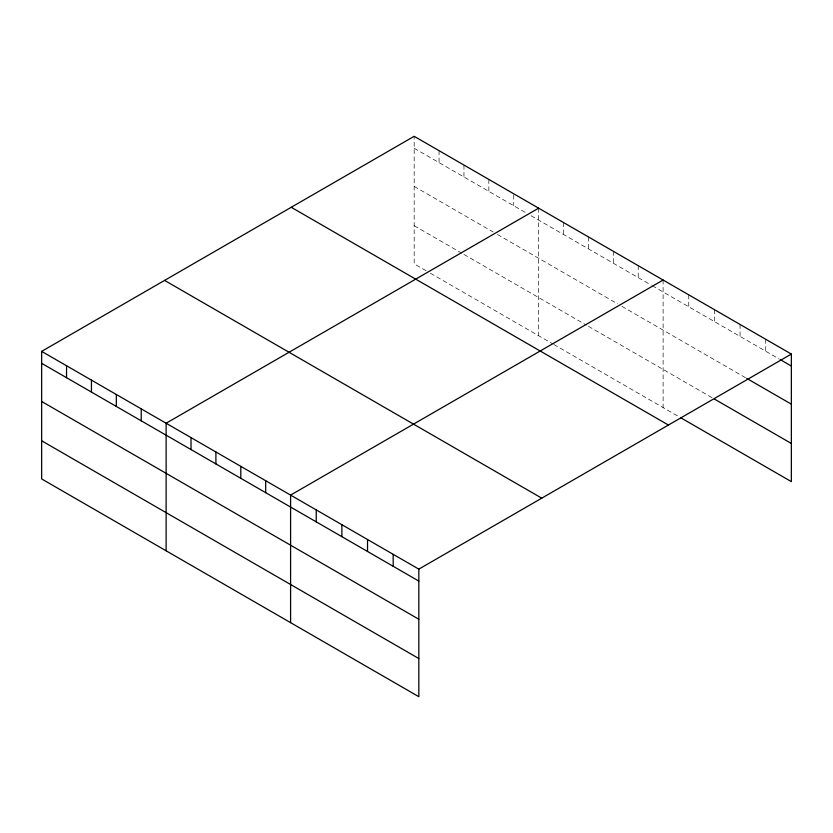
<?xml version="1.0" encoding="UTF-8"?>
<svg xmlns="http://www.w3.org/2000/svg" width="833" height="833" viewBox="0 0 833 833"><rect width="100%" height="100%" fill="white"/><g stroke="black" fill="none" stroke-linecap="round" stroke-linejoin="round"><path stroke-width="0.62" stroke-dasharray="4.17 3.12" d="M414.168 148.253L526.737 213.238M531.069 215.747L651.208 285.105M652.291 285.729L779.084 358.94M414.168 186.405L493.178 232.022M497.509 234.521L617.649 303.878M621.98 306.377L745.629 377.766M414.168 225.712L461.794 253.201M463.96 254.45L586.265 325.068M588.431 326.317L712.173 397.757M426.079 270.735L414.168 263.863L414.168 136.31M430.411 273.234L552.706 343.842M553.789 344.466L678.718 416.594M765.704 339.26L765.704 351.214M740.058 324.454L740.058 336.397M714.402 309.647L714.402 321.59M688.756 294.84L688.756 306.783M663.11 280.034L663.11 407.576M638.213 265.654L638.213 277.608M613.317 251.285L613.317 263.228M588.431 236.916L588.431 248.859M563.535 222.536L563.535 234.489M538.639 208.167L538.639 335.72M513.742 194.995L513.742 205.741M488.856 179.428L488.856 191.371M463.96 165.049L463.96 177.002M439.064 150.679L439.064 162.622"/><path stroke-width="1.25" d="M41.65 351.38L418.832 569.137L418.832 696.69L41.65 478.933L41.65 351.38L414.168 136.31L791.35 354.067L791.35 481.62L680.957 417.885M538.639 208.167L166.121 423.237L166.121 550.79M663.11 280.034L290.592 495.104L290.592 622.657M418.832 569.137L791.35 354.067M780.198 359.575L791.35 366.02M746.743 378.411L791.35 404.161M714.402 399.049L791.35 443.468M291.238 207.282L668.42 425.038M164.58 280.409L541.762 498.165M41.65 363.323L418.832 581.09M41.65 401.475L418.832 619.242M41.65 440.782L418.832 658.549M393.176 554.33L393.176 566.284M367.53 539.524L367.53 551.477M341.884 524.717L341.884 536.671M316.238 509.911L316.238 521.864M265.696 480.735L265.696 492.678M240.799 466.355L240.799 478.309M215.903 451.986L215.903 463.939M191.017 437.617L191.017 449.56M141.225 408.868L141.225 420.821M116.328 394.498L116.328 406.442M91.443 380.129L91.443 392.072M66.546 365.749L66.546 377.703"/></g></svg>
